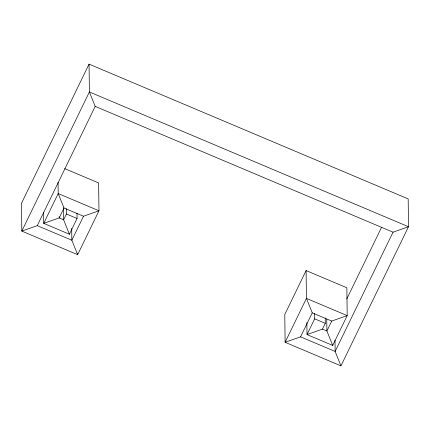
<?xml version="1.0" encoding="UTF-8"?>
<svg xmlns="http://www.w3.org/2000/svg" width="430" height="430" viewBox="0 0 430 430"><rect width="100%" height="100%" fill="white"/><g stroke="black" fill="none" stroke-linecap="round" stroke-linejoin="round"><path stroke-width="0.64" d="M306.875 322.65L307.015 334.578L332.712 345.43L347.187 315.615L346.865 287.788L306.101 270.572L284.789 314.464L285.112 342.296L340.942 365.871L408.5 226.734L408.177 198.907L89.058 64.129L21.5 203.266L21.823 231.093L77.653 254.673L98.965 210.775L98.642 182.949L64.672 168.603M95.191 106.387L393.041 232.184L408.5 226.734L89.386 91.956L21.823 231.093L37.281 225.648L95.191 106.387L89.386 91.956L89.058 64.129M58.072 182.299L58.2 193.559L64.011 207.991L59.184 217.929L43.726 223.374L43.591 212.114M66.365 208.7L66.43 214.006L63.613 219.8L69.423 234.232L77.061 218.494L77.002 213.194M69.423 234.232L43.726 223.374L58.2 193.559L98.965 210.775L83.506 216.225L71.842 240.241L77.653 254.673L77.636 253.345M312.234 312.83L331.729 321.065L347.187 315.615L306.429 298.398L285.112 342.296L300.57 336.846L312.234 312.83L306.429 298.398L306.101 270.572M314.593 313.54L314.652 318.84L307.015 334.578L322.473 329.127L326.902 331.003L332.712 345.43M322.473 329.127L325.29 323.333L325.225 318.033M331.729 321.065L326.902 331.003L326.762 319.076M346.8 298.92L381.603 227.244M393.041 232.184L335.131 351.444L340.942 365.871M64.011 207.991L83.506 216.225M66.43 214.006L77.061 218.494M314.652 318.84L325.29 323.333M37.281 225.648L71.842 240.241L71.703 228.314M300.57 336.846L335.131 351.444L335.002 340.178M63.473 207.873L63.613 219.8L59.184 217.929L59.168 216.602"/></g></svg>
